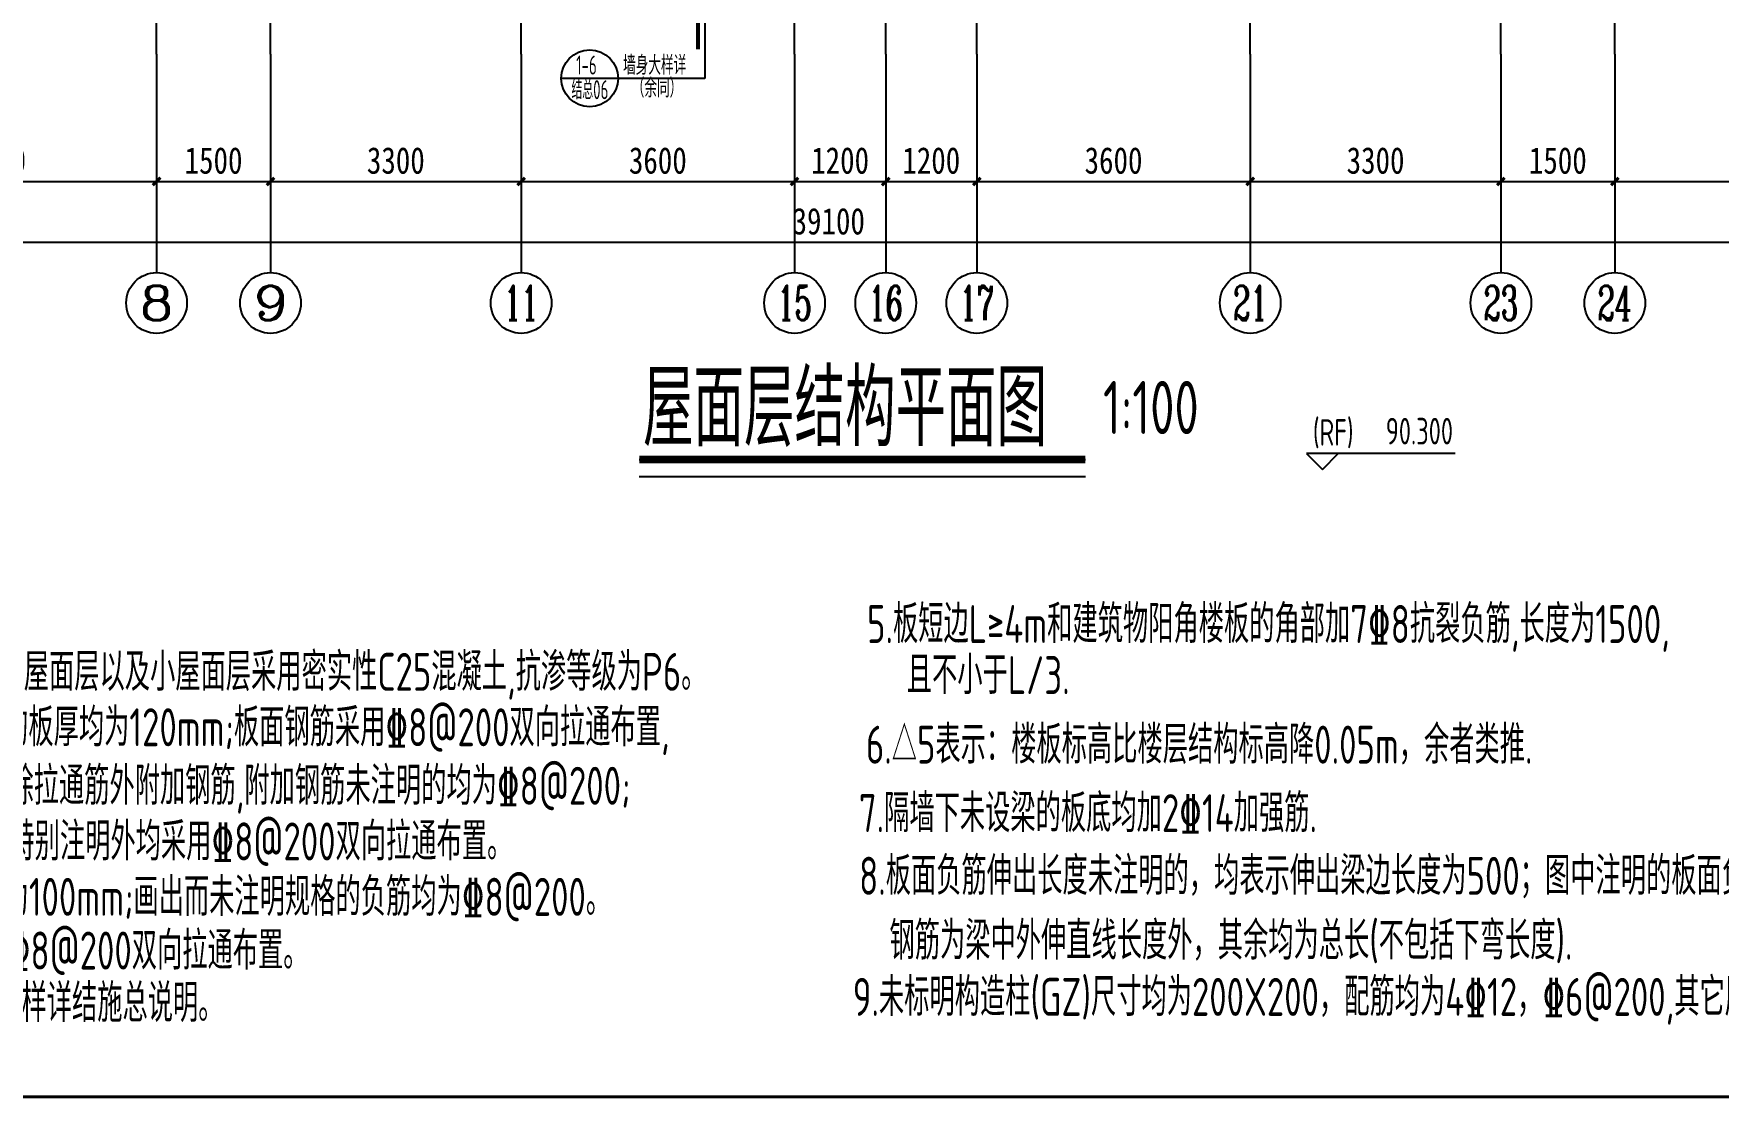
# Model space of a CAD drawing. Extents: x -144902 to 588294, y -160863 to 65494.
# Drawn here: x 546253 to 568434, y -39552 to -25530 of the extents above; entities that cross this region are included whole.
import ezdxf
from ezdxf.enums import TextEntityAlignment as Align

# ---------------------------------------------------------------- set-up
doc = ezdxf.new("R2010")
doc.units = 0
doc.header["$LTSCALE"] = 100
doc.linetypes.add('ACAD_ISO04W100', pattern=[30.5, 24, -3, 0.5, -3])
doc.linetypes.add('CONTINOUS', pattern=[0])
doc.layers.get('0').update_dxf_attribs({"linetype": 'CONTINUOUS'})
doc.layers.get('Defpoints').update_dxf_attribs({"linetype": 'CONTINUOUS'})
for name, color, linetype in [('AXIS', 3, 'CONTINUOUS'), ('AXIS_TEXT', 7, 'CONTINUOUS'), ('BBAR', 1, 'CONTINUOUS'), ('DOTE', 253, 'ACAD_ISO04W100'), ('PUB_DIM', 3, 'CONTINUOUS'), ('TEXT', 7, 'CONTINUOUS'), ('索引', 7, 'CONTINUOUS')]:
    doc.layers.add(name, color=color, linetype=linetype)
doc.styles.add('_HZTXT', font='complex.shx', dxfattribs={"width": 0.7, "bigfont": 'tssdchn.shx'})
doc.styles.add('COMPLEX', font='COMPLEX')
doc.styles.add('DIM_FONT', font='SIMHEI.TTF', dxfattribs={"width": 0.8})
doc.styles.get("Standard").update_dxf_attribs({"font": 'tssdeng.shx', "width": 0.7, "bigfont": 'tssdchn.shx'})
doc.dimstyles.new('_TCH_ARCH&&100', dxfattribs={"dimtxt": 350, "dimasz": 100, "dimexe": 250, "dimexo": 300, "dimgap": 100, "dimtad": 1, "dimdec": 0, "dimzin": 0, "dimdsep": 46, "dimtxsty": 'DIM_FONT', "dimblk": 'ARCHTICK', "dimcen": 0.09, "dimclrt": 7, "dimazin": 2, "dimtfac": 1, "dimtdec": 0, "dimtix": 1, "dimtmove": 2, "dimatfit": 3, "dimfxl": 1, "dimtolj": 1, "dimtzin": 0, "dimarcsym": 0})

# ---------------------------------------------------------------- blocks, each defined once
blk = doc.blocks.new('_ArchTick')
at = {"color": 0, "linetype": 'ByBlock', "const_width": 0.4}
blk.add_lwpolyline([(-0.5, -0.5), (0.5, 0.5)], dxfattribs=at)
blk = doc.blocks.new('*D1527')
at = {"layer": 'AXIS', "color": 0, "lineweight": -2}
for p, q in [((33961, 3375), (33961, 1750)), ((37861, 3375), (37861, 1750)), ((33961, 2000), (37861, 2000))]:
    blk.add_line(p, q, dxfattribs=at)
at = {"layer": 'Defpoints', "color": 0}
for p in [(33961, 3675), (37861, 3675), (37861, 2000)]:
    blk.add_point(p, dxfattribs=at)
at = {"layer": 'AXIS', "color": 0, "lineweight": -2, "xscale": 100, "yscale": 100, "zscale": 100, "rotation": 180}
blk.add_blockref('_ArchTick', (33961, 2000), dxfattribs=at)
at = {"layer": 'AXIS', "color": 0, "lineweight": -2, "xscale": 100, "yscale": 100, "zscale": 100}
blk.add_blockref('_ArchTick', (37861, 2000), dxfattribs=at)
at = {"layer": 'AXIS', "color": 7, "insert": (35911, 2275), "char_height": 350, "attachment_point": 5, "style": 'DIM_FONT'}
blk.add_mtext('\\A1;3900', dxfattribs=at)
blk = doc.blocks.new('*D1528')
at = {"layer": 'AXIS', "color": 0, "lineweight": -2}
for p, q in [((32461, 3375), (32461, 1750)), ((33961, 3375), (33961, 1750)), ((32461, 2000), (33961, 2000))]:
    blk.add_line(p, q, dxfattribs=at)
at = {"layer": 'Defpoints', "color": 0}
for p in [(32461, 3675), (33961, 3675), (33961, 2000)]:
    blk.add_point(p, dxfattribs=at)
at = {"layer": 'AXIS', "color": 0, "lineweight": -2, "xscale": 100, "yscale": 100, "zscale": 100, "rotation": 180}
blk.add_blockref('_ArchTick', (32461, 2000), dxfattribs=at)
at = {"layer": 'AXIS', "color": 0, "lineweight": -2, "xscale": 100, "yscale": 100, "zscale": 100}
blk.add_blockref('_ArchTick', (33961, 2000), dxfattribs=at)
at = {"layer": 'AXIS', "color": 7, "insert": (33211, 2275), "char_height": 350, "attachment_point": 5, "style": 'DIM_FONT'}
blk.add_mtext('\\A1;1500', dxfattribs=at)
blk = doc.blocks.new('*D1529')
at = {"layer": 'AXIS', "color": 0, "lineweight": -2}
for p, q in [((29161, 3375), (29161, 1750)), ((32461, 3375), (32461, 1750)), ((29161, 2000), (32461, 2000))]:
    blk.add_line(p, q, dxfattribs=at)
at = {"layer": 'Defpoints', "color": 0}
for p in [(29161, 3675), (32461, 3675), (32461, 2000)]:
    blk.add_point(p, dxfattribs=at)
at = {"layer": 'AXIS', "color": 0, "lineweight": -2, "xscale": 100, "yscale": 100, "zscale": 100, "rotation": 180}
blk.add_blockref('_ArchTick', (29161, 2000), dxfattribs=at)
at = {"layer": 'AXIS', "color": 0, "lineweight": -2, "xscale": 100, "yscale": 100, "zscale": 100}
blk.add_blockref('_ArchTick', (32461, 2000), dxfattribs=at)
at = {"layer": 'AXIS', "color": 7, "insert": (30811, 2275), "char_height": 350, "attachment_point": 5, "style": 'DIM_FONT'}
blk.add_mtext('\\A1;3300', dxfattribs=at)
blk = doc.blocks.new('*D1530')
at = {"layer": 'AXIS', "color": 0, "lineweight": -2}
for p, q in [((25561, 3375), (25561, 1750)), ((29161, 3375), (29161, 1750)), ((25561, 2000), (29161, 2000))]:
    blk.add_line(p, q, dxfattribs=at)
at = {"layer": 'Defpoints', "color": 0}
for p in [(25561, 3675), (29161, 3675), (29161, 2000)]:
    blk.add_point(p, dxfattribs=at)
at = {"layer": 'AXIS', "color": 0, "lineweight": -2, "xscale": 100, "yscale": 100, "zscale": 100, "rotation": 180}
blk.add_blockref('_ArchTick', (25561, 2000), dxfattribs=at)
at = {"layer": 'AXIS', "color": 0, "lineweight": -2, "xscale": 100, "yscale": 100, "zscale": 100}
blk.add_blockref('_ArchTick', (29161, 2000), dxfattribs=at)
at = {"layer": 'AXIS', "color": 7, "insert": (27361, 2275), "char_height": 350, "attachment_point": 5, "style": 'DIM_FONT'}
blk.add_mtext('\\A1;3600', dxfattribs=at)
blk = doc.blocks.new('*D1531')
at = {"layer": 'AXIS', "color": 0, "lineweight": -2}
for p, q in [((24361, 3375), (24361, 1750)), ((25561, 3375), (25561, 1750)), ((24361, 2000), (25561, 2000))]:
    blk.add_line(p, q, dxfattribs=at)
at = {"layer": 'Defpoints', "color": 0}
for p in [(24361, 3675), (25561, 3675), (25561, 2000)]:
    blk.add_point(p, dxfattribs=at)
at = {"layer": 'AXIS', "color": 0, "lineweight": -2, "xscale": 100, "yscale": 100, "zscale": 100, "rotation": 180}
blk.add_blockref('_ArchTick', (24361, 2000), dxfattribs=at)
at = {"layer": 'AXIS', "color": 0, "lineweight": -2, "xscale": 100, "yscale": 100, "zscale": 100}
blk.add_blockref('_ArchTick', (25561, 2000), dxfattribs=at)
at = {"layer": 'AXIS', "color": 7, "insert": (24961, 2275), "char_height": 350, "attachment_point": 5, "style": 'DIM_FONT'}
blk.add_mtext('\\A1;1200', dxfattribs=at)
blk = doc.blocks.new('*D1532')
at = {"layer": 'AXIS', "color": 0, "lineweight": -2}
for p, q in [((23161, 3375), (23161, 1750)), ((24361, 3375), (24361, 1750)), ((23161, 2000), (24361, 2000))]:
    blk.add_line(p, q, dxfattribs=at)
at = {"layer": 'Defpoints', "color": 0}
for p in [(23161, 3675), (24361, 3675), (24361, 2000)]:
    blk.add_point(p, dxfattribs=at)
at = {"layer": 'AXIS', "color": 0, "lineweight": -2, "xscale": 100, "yscale": 100, "zscale": 100, "rotation": 180}
blk.add_blockref('_ArchTick', (23161, 2000), dxfattribs=at)
at = {"layer": 'AXIS', "color": 0, "lineweight": -2, "xscale": 100, "yscale": 100, "zscale": 100}
blk.add_blockref('_ArchTick', (24361, 2000), dxfattribs=at)
at = {"layer": 'AXIS', "color": 7, "insert": (23761, 2275), "char_height": 350, "attachment_point": 5, "style": 'DIM_FONT'}
blk.add_mtext('\\A1;1200', dxfattribs=at)
blk = doc.blocks.new('*D1533')
at = {"layer": 'AXIS', "color": 0, "lineweight": -2}
for p, q in [((19561, 3375), (19561, 1750)), ((23161, 3375), (23161, 1750)), ((19561, 2000), (23161, 2000))]:
    blk.add_line(p, q, dxfattribs=at)
at = {"layer": 'Defpoints', "color": 0}
for p in [(19561, 3675), (23161, 3675), (23161, 2000)]:
    blk.add_point(p, dxfattribs=at)
at = {"layer": 'AXIS', "color": 0, "lineweight": -2, "xscale": 100, "yscale": 100, "zscale": 100, "rotation": 180}
blk.add_blockref('_ArchTick', (19561, 2000), dxfattribs=at)
at = {"layer": 'AXIS', "color": 0, "lineweight": -2, "xscale": 100, "yscale": 100, "zscale": 100}
blk.add_blockref('_ArchTick', (23161, 2000), dxfattribs=at)
at = {"layer": 'AXIS', "color": 7, "insert": (21361, 2275), "char_height": 350, "attachment_point": 5, "style": 'DIM_FONT'}
blk.add_mtext('\\A1;3600', dxfattribs=at)
blk = doc.blocks.new('*D1534')
at = {"layer": 'AXIS', "color": 0, "lineweight": -2}
for p, q in [((16261, 3375), (16261, 1750)), ((19561, 3375), (19561, 1750)), ((16261, 2000), (19561, 2000))]:
    blk.add_line(p, q, dxfattribs=at)
at = {"layer": 'Defpoints', "color": 0}
for p in [(16261, 3675), (19561, 3675), (19561, 2000)]:
    blk.add_point(p, dxfattribs=at)
at = {"layer": 'AXIS', "color": 0, "lineweight": -2, "xscale": 100, "yscale": 100, "zscale": 100, "rotation": 180}
blk.add_blockref('_ArchTick', (16261, 2000), dxfattribs=at)
at = {"layer": 'AXIS', "color": 0, "lineweight": -2, "xscale": 100, "yscale": 100, "zscale": 100}
blk.add_blockref('_ArchTick', (19561, 2000), dxfattribs=at)
at = {"layer": 'AXIS', "color": 7, "insert": (17911, 2275), "char_height": 350, "attachment_point": 5, "style": 'DIM_FONT'}
blk.add_mtext('\\A1;3300', dxfattribs=at)
blk = doc.blocks.new('*D1535')
at = {"layer": 'AXIS', "color": 0, "lineweight": -2}
for p, q in [((14761, 3375), (14761, 1750)), ((16261, 3375), (16261, 1750)), ((14761, 2000), (16261, 2000))]:
    blk.add_line(p, q, dxfattribs=at)
at = {"layer": 'Defpoints', "color": 0}
for p in [(14761, 3675), (16261, 3675), (16261, 2000)]:
    blk.add_point(p, dxfattribs=at)
at = {"layer": 'AXIS', "color": 0, "lineweight": -2, "xscale": 100, "yscale": 100, "zscale": 100, "rotation": 180}
blk.add_blockref('_ArchTick', (14761, 2000), dxfattribs=at)
at = {"layer": 'AXIS', "color": 0, "lineweight": -2, "xscale": 100, "yscale": 100, "zscale": 100}
blk.add_blockref('_ArchTick', (16261, 2000), dxfattribs=at)
at = {"layer": 'AXIS', "color": 7, "insert": (15511, 2275), "char_height": 350, "attachment_point": 5, "style": 'DIM_FONT'}
blk.add_mtext('\\A1;1500', dxfattribs=at)
blk = doc.blocks.new('*D1536')
at = {"layer": 'AXIS', "color": 0, "lineweight": -2}
for p, q in [((10561, 3375), (10561, 1750)), ((14761, 3375), (14761, 1750)), ((10561, 2000), (14761, 2000))]:
    blk.add_line(p, q, dxfattribs=at)
at = {"layer": 'Defpoints', "color": 0}
for p in [(10561, 3675), (14761, 3675), (14761, 2000)]:
    blk.add_point(p, dxfattribs=at)
at = {"layer": 'AXIS', "color": 0, "lineweight": -2, "xscale": 100, "yscale": 100, "zscale": 100, "rotation": 180}
blk.add_blockref('_ArchTick', (10561, 2000), dxfattribs=at)
at = {"layer": 'AXIS', "color": 0, "lineweight": -2, "xscale": 100, "yscale": 100, "zscale": 100}
blk.add_blockref('_ArchTick', (14761, 2000), dxfattribs=at)
at = {"layer": 'AXIS', "color": 7, "insert": (12661, 2275), "char_height": 350, "attachment_point": 5, "style": 'DIM_FONT'}
blk.add_mtext('\\A1;4200', dxfattribs=at)
blk = doc.blocks.new('*D1541')
at = {"layer": 'AXIS', "color": 0, "lineweight": -2}
for p, q in [((4061, 3375), (4061, 950)), ((43161, 3375), (43161, 950)), ((4061, 1200), (43161, 1200))]:
    blk.add_line(p, q, dxfattribs=at)
at = {"layer": 'Defpoints', "color": 0}
for p in [(4061, 3675, 0), (43161, 3675, 0), (43161, 1200)]:
    blk.add_point(p, dxfattribs=at)
at = {"layer": 'AXIS', "color": 0, "lineweight": -2, "xscale": 100, "yscale": 100, "zscale": 100, "rotation": 180}
blk.add_blockref('_ArchTick', (4061, 1200), dxfattribs=at)
at = {"layer": 'AXIS', "color": 0, "lineweight": -2, "xscale": 100, "yscale": 100, "zscale": 100}
blk.add_blockref('_ArchTick', (43161, 1200), dxfattribs=at)
at = {"layer": 'AXIS', "color": 7, "insert": (23611, 1475), "char_height": 350, "attachment_point": 5, "style": 'DIM_FONT'}
blk.add_mtext('\\A1;39100', dxfattribs=at)
blk = doc.blocks.new('_AXISO')
blk.add_circle((0, 0), 0.5)
at = {"layer": 'AXIS_TEXT', "style": 'COMPLEX', "width": 1.041667}
blk.add_attdef('A', text='', height=0.56, dxfattribs=at).set_placement((-0.25, -0.28), (0.25, -0.28), align=Align.FIT)
blk = doc.blocks.new('2012122620434072')
at = {"layer": 'AXIS'}
for p, q in [((14761.4, 3675, 0), (14761.4, 800, 0)), ((16261.4, 3675, 0), (16261.4, 800, 0)), ((19561.4, 3675, 0), (19561.4, 800, 0)), ((23161.4, 3675, 0), (23161.4, 800, 0)), ((24361.4, 3675, 0), (24361.4, 800, 0)), ((25561.4, 3675, 0), (25561.4, 800, 0)), ((29161.4, 3675, 0), (29161.4, 800, 0)), ((32461.4, 3675, 0), (32461.4, 800, 0)), ((33961.4, 3675, 0), (33961.4, 800, 0))]:
    blk.add_line(p, q, dxfattribs=at)
at = {"layer": 'DOTE'}
for p, q in [((14761.4, 3675, 0), (14761.4, 23075, 0)), ((33961.4, 3675, 0), (33961.4, 23075, 0)), ((24361.4, 3675, 0), (24361.4, 19375, 0)), ((16261.4, 3675, 0), (16261.4, 11875, 0)), ((19561.4, 3675, 0), (19561.4, 11875, 0)), ((23161.4, 3675, 0), (23161.4, 11875, 0)), ((25561.4, 3675, 0), (25561.4, 11875, 0)), ((29161.4, 3675, 0), (29161.4, 11875, 0)), ((32461.4, 3675, 0), (32461.4, 11875, 0))]:
    blk.add_line(p, q, dxfattribs=at)
at = {"layer": 'AXIS'}
ref = blk.add_blockref('_AXISO', (14761.4, 400, 0), dxfattribs=dict(at, xscale=800, yscale=800, zscale=800))
ref.add_attrib('A', '8', dxfattribs={"layer": 'AXIS_TEXT', "height": 452.5, "style": '_HZTXT', "width": 1.5}).set_placement((14535.1, 173.7, 0), (14987.6, 173.7, 0), align=Align.FIT)
ref = blk.add_blockref('_AXISO', (16261.4, 400, 0), dxfattribs=dict(at, xscale=800, yscale=800, zscale=800))
ref.add_attrib('A', '9', dxfattribs={"layer": 'AXIS_TEXT', "height": 452.5, "style": '_HZTXT', "width": 1.5}).set_placement((16035.1, 173.7, 0), (16487.6, 173.7, 0), align=Align.FIT)
ref = blk.add_blockref('_AXISO', (19561.4, 400, 0), dxfattribs=dict(at, xscale=800, yscale=800, zscale=800))
ref.add_attrib('A', '11', dxfattribs={"layer": 'AXIS_TEXT', "height": 452.55, "style": '_HZTXT', "width": 0.875}).set_placement((19335.1, 173.7, 0), (19787.6, 173.7, 0), align=Align.FIT)
ref = blk.add_blockref('_AXISO', (23161.4, 400, 0), dxfattribs=dict(at, xscale=800, yscale=800, zscale=800))
ref.add_attrib('A', '15', dxfattribs={"layer": 'AXIS_TEXT', "height": 452.55, "style": '_HZTXT', "width": 0.724138}).set_placement((22935.1, 173.7, 0), (23387.6, 173.7, 0), align=Align.FIT)
ref = blk.add_blockref('_AXISO', (24361.4, 400, 0), dxfattribs=dict(at, xscale=800, yscale=800, zscale=800))
ref.add_attrib('A', '16', dxfattribs={"layer": 'AXIS_TEXT', "height": 452.55, "style": '_HZTXT', "width": 0.724138}).set_placement((24135.1, 173.7, 0), (24587.6, 173.7, 0), align=Align.FIT)
ref = blk.add_blockref('_AXISO', (25561.4, 400, 0), dxfattribs=dict(at, xscale=800, yscale=800, zscale=800))
ref.add_attrib('A', '17', dxfattribs={"layer": 'AXIS_TEXT', "height": 452.55, "style": '_HZTXT', "width": 0.724138}).set_placement((25335.1, 173.7, 0), (25787.6, 173.7, 0), align=Align.FIT)
ref = blk.add_blockref('_AXISO', (29161.4, 400, 0), dxfattribs=dict(at, xscale=800, yscale=800, zscale=800))
ref.add_attrib('A', '21', dxfattribs={"layer": 'AXIS_TEXT', "height": 452.55, "style": '_HZTXT', "width": 0.724138}).set_placement((28935.1, 173.7, 0), (29387.6, 173.7, 0), align=Align.FIT)
ref = blk.add_blockref('_AXISO', (32461.4, 400, 0), dxfattribs=dict(at, xscale=800, yscale=800, zscale=800))
ref.add_attrib('A', '23', dxfattribs={"layer": 'AXIS_TEXT', "height": 452.55, "style": '_HZTXT', "width": 0.617647}).set_placement((32235.1, 173.7, 0), (32687.6, 173.7, 0), align=Align.FIT)
ref = blk.add_blockref('_AXISO', (33961.4, 400, 0), dxfattribs=dict(at, xscale=800, yscale=800, zscale=800))
ref.add_attrib('A', '24', dxfattribs={"layer": 'AXIS_TEXT', "height": 452.55, "style": '_HZTXT', "width": 0.583333}).set_placement((33735.1, 173.7, 0), (34187.6, 173.7, 0), align=Align.FIT)
for p1, p2, distance, picture, middle in [((4061.4, 3675, 0), (43161.4, 3675, 0), -2475, '*D1541', (23611.4, 1475, 0)), ((10561.4, 3675, 0), (14761.4, 3675, 0), -1675, '*D1536', (12661.4, 2275, 0)), ((14761.4, 3675, 0), (16261.4, 3675, 0), -1675, '*D1535', (15511.4, 2275, 0)), ((16261.4, 3675, 0), (19561.4, 3675, 0), -1675, '*D1534', (17911.4, 2275, 0)), ((19561.4, 3675, 0), (23161.4, 3675, 0), -1675, '*D1533', (21361.4, 2275, 0)), ((23161.4, 3675, 0), (24361.4, 3675, 0), -1675, '*D1532', (23761.4, 2275, 0)), ((24361.4, 3675, 0), (25561.4, 3675, 0), -1675, '*D1531', (24961.4, 2275, 0)), ((25561.4, 3675, 0), (29161.4, 3675, 0), -1675, '*D1530', (27361.4, 2275, 0)), ((29161.4, 3675, 0), (32461.4, 3675, 0), -1675, '*D1529', (30811.4, 2275, 0)), ((32461.4, 3675, 0), (33961.4, 3675, 0), -1675, '*D1528', (33211.4, 2275, 0)), ((33961.4, 3675, 0), (37861.4, 3675, 0), -1675, '*D1527', (35911.4, 2275, 0))]:
    dim = blk.add_aligned_dim(p1=p1, p2=p2, distance=distance, dimstyle='_TCH_ARCH&&100', dxfattribs=at)
    dim.commit()
    dim.dimension.update_dxf_attribs({"geometry": picture, "text_midpoint": middle})

msp = doc.modelspace()

# ---------------------------------------------------------------- linework, layer by layer
at = {"color": 6}
msp.add_line((554055.509, -26118.472, 0.088), (553198.621, -26118.471, 0.088), dxfattribs=at)
msp.add_circle((553573.621, -26118.471, 0.088), 375, dxfattribs=at)
at = {"layer": 'BBAR', "const_width": 40}
msp.add_lwpolyline([(529894.134, -39531.77), (587294.134, -39531.77)], dxfattribs=at)
at = {"layer": 'PUB_DIM', "linetype": 'CONTINOUS'}
for p, q in [((563009.951, -31059.587), (563219.951, -31269.587)), ((563219.951, -31269.587), (563429.951, -31059.587))]:
    msp.add_line(p, q, dxfattribs=at)
at = {"layer": 'PUB_DIM'}
msp.add_line((564968.026, -31059.587), (563009.951, -31059.587), dxfattribs=at)
at = {"layer": 'TEXT'}
for p, q in [((554226.593, -31138.207), (560100.669, -31138.207)), ((554226.593, -31364.158), (560100.669, -31364.158))]:
    msp.add_line(p, q, dxfattribs=at)
at = {"layer": 'TEXT', "const_width": 100}
msp.add_lwpolyline([(554226.593, -31137.599), (560100.669, -31137.599)], dxfattribs=at)
at = {"layer": '索引', "color": 6, "ltscale": 5}
for p, q in [((555088.003, -24702.153, 0.088), (555088.003, -26118.472, 0.088)), ((555088.003, -26118.472, 0.088), (554055.509, -26118.472, 0.088))]:
    msp.add_line(p, q, dxfattribs=at)
at = {"layer": '索引', "color": 6, "ltscale": 5, "const_width": 50}
msp.add_lwpolyline([(555000.175, -25736.422), (555000.191, -24705.086)], dxfattribs=at)

# ---------------------------------------------------------------- block references
at = {"layer": 'AXIS'}
msp.add_blockref('2012122620434072', (533109.766, -29477.164), dxfattribs=at)

# ---------------------------------------------------------------- texts
at = {"layer": 'PUB_DIM', "width": 0.7}
for s, p in [('(RF)', (563363.463, -30780.337)), ('90.300', (564497.878, -30764.72))]:
    msp.add_text(s, height=350, rotation=0, dxfattribs=at).set_placement(p, align=Align.MIDDLE)
at = {"layer": 'TEXT', "width": 0.7}
for s, height, p in [('屋面层结构平面图', 1000, (554275.5, -30963.294, -1140.819)), ('1:100', 700, (560332.676, -30803.785)), ('5.板短边L≥4m和建筑物阳角楼板的角部加7%%1328抗裂负筋,长度为1500,', 500, (557225.388, -33555.334)), ('1.混凝土强度等级：屋面层以及小屋面层采用密实性C25混凝土,抗渗等级为P6。', 500, (543196.694, -34185.103)), ('   且不小于L/3.', 500, (557111.167, -34228.183)), ('2.屋面层板未注明的板厚均为120mm;板面钢筋采用%%1328@200双向拉通布置,', 500, (543195.949, -34914.982)), ('6.△5表示：楼板标高比楼层结构标高降0.05m，余者类推.', 500, (557210.102, -35143.911, -690.819)), ('图中支座负筋为除拉通筋外附加钢筋,附加钢筋未注明的均为%%1328@200;', 500, (543593.076, -35685.713)), ('7.隔墙下未设梁的板底均加2%%13214加强筋.', 500, (557117.872, -36045.566)), ('板底钢筋除图中特别注明外均采用%%1328@200双向拉通布置。', 500, (543605.848, -36418.704)), ('8.板面负筋伸出长度未注明的，均表示伸出梁边长度为500；图中注明的板面负筋长度，除连跨', 500, (557120.781, -36871.648)), ('3.小屋面层板厚均为100mm;画出而未注明规格的负筋均为%%1328@200。', 500, (543195.949, -37148.432)), ('钢筋为梁中外伸直线长度外，其余均为总长(不包括下弯长度).', 500, (557520.791, -37724.372, -690.819)), ('板底钢筋均采用%%1328@200双向拉通布置。', 500, (543582.391, -37855.616)), ('9.未标明构造柱(GZ)尺寸均为200X200，配筋均为4%%13212，%%1326@200,其它层均同.', 500, (557037.39, -38466.024, -690.819)), ('4.洞口边楼板加强大样详结施总说明。', 500, (543082.503, -38545.734))]:
    msp.add_text(s, height=height, dxfattribs=at).set_placement(p)
at = {"layer": '索引', "color": 6, "ltscale": 5}
for s, width, p in [('1-6', 0.6, (553394.417, -26068.259, 0.088)), ('墙身大样详', 0.7, (554013.112, -26071.538, 0.088)), ('结总06', 0.6, (553333.618, -26393.371, 0.088)), ('（余同）', 0.7, (554127.511, -26369.543, 0.088))]:
    msp.add_text(s, height=250, rotation=359.99998, dxfattribs=dict(at, width=width)).set_placement(p)

doc.saveas('drawing.dxf')
